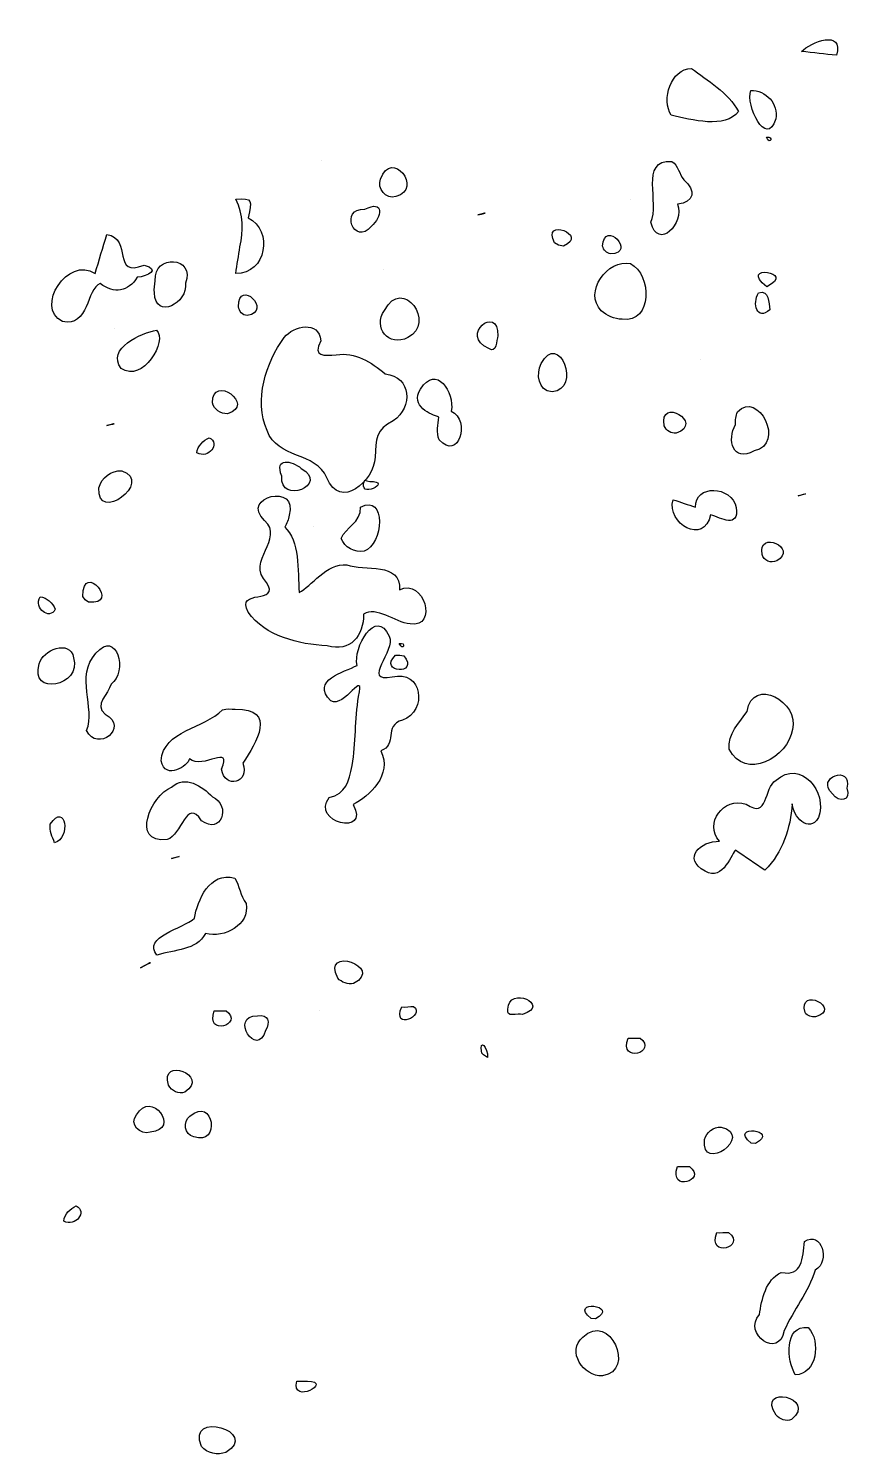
# Model space of a CAD drawing. Header units: centimetres. Extents: x -10.8 to 7.1, y -6.8 to 6.6.
# Drawn here: x -0.099 to 1.16, y 1.333 to 3.514 of the extents above; entities that cross this region are included whole.
import ezdxf

# ---------------------------------------------------------------- set-up
doc = ezdxf.new("R2010")
doc.units = ezdxf.units.CM
doc.header["$MEASUREMENT"] = 0
doc.layers.add('Layer 1', color=7, linetype='Continuous')

msp = doc.modelspace()

# ---------------------------------------------------------------- linework, layer by layer
at = {"layer": 'Layer 1'}
for points, knots in [([(1.08217, 3.47869), (1.10006, 3.4767), (1.11795, 3.47471), (1.13584, 3.47273), (1.13584, 3.47273), (1.147, 3.51365), (1.09623, 3.49236), (1.08217, 3.47869)], [0, 0, 0, 0, 0.3333333, 0.3333333, 0.3333333, 0.3333333, 1, 1, 1, 1]), ([(0.8833, 3.38142), (0.91432, 3.37381), (0.96614, 3.36023), (0.98567, 3.3869), (0.98567, 3.3869), (0.97097, 3.41558), (0.93777, 3.4346), (0.91414, 3.45279), (0.91414, 3.45279), (0.88283, 3.45219), (0.86734, 3.40484), (0.8833, 3.38142)], [0, 0, 0, 0, 0.25, 0.25, 0.25, 0.25, 0.5, 0.5, 0.5, 0.5, 1, 1, 1, 1]), ([(1.00473, 3.41905), (0.99641, 3.39649), (1.02858, 3.32978), (1.04275, 3.37551), (1.04275, 3.37551), (1.04745, 3.39844), (1.02757, 3.41962), (1.00473, 3.41905)], [0, 0, 0, 0, 0.3333333, 0.3333333, 0.3333333, 0.3333333, 1, 1, 1, 1]), ([(0.46268, 3.25689), (0.50518, 3.26869), (0.45537, 3.33098), (0.43931, 3.28353), (0.43931, 3.28353), (0.4331, 3.26941), (0.44746, 3.25172), (0.46268, 3.25689)], [0, 0, 0, 0, 0.3333333, 0.3333333, 0.3333333, 0.3333333, 1, 1, 1, 1]), ([(0.88395, 3.31044), (0.83395, 3.31421), (0.86673, 3.24608), (0.85184, 3.21764), (0.85184, 3.21764), (0.8633, 3.17347), (0.90374, 3.21631), (0.89295, 3.24503), (0.89295, 3.24503), (0.9178, 3.24837), (0.92233, 3.26585), (0.9024, 3.2825), (0.9024, 3.2825), (0.89496, 3.29092), (0.89455, 3.30456), (0.88396, 3.31044), (0.88396, 3.31044), (0.88396, 3.31044), (0.88395, 3.31044), (0.88395, 3.31044)], [0, 0, 0, 0, 0.1666667, 0.1666667, 0.1666667, 0.1666667, 0.3333333, 0.3333333, 0.3333333, 0.3333333, 0.5, 0.5, 0.5, 0.5, 0.6666667, 0.6666667, 0.6666667, 0.6666667, 1, 1, 1, 1]), ([(0.21802, 3.25269), (0.23012, 3.22954), (0.23001, 3.20476), (0.22428, 3.18011), (0.22428, 3.18011), (0.22219, 3.16654), (0.2201, 3.15296), (0.21802, 3.13939), (0.21802, 3.13939), (0.26481, 3.13845), (0.27573, 3.20486), (0.23675, 3.22455), (0.23675, 3.22455), (0.2428, 3.25079), (0.24456, 3.25536), (0.21802, 3.2527), (0.21802, 3.2527), (0.21802, 3.2527), (0.21802, 3.25269), (0.21802, 3.25269)], [0, 0, 0, 0, 0.1666667, 0.1666667, 0.1666667, 0.1666667, 0.3333333, 0.3333333, 0.3333333, 0.3333333, 0.5, 0.5, 0.5, 0.5, 0.6666667, 0.6666667, 0.6666667, 0.6666667, 1, 1, 1, 1]), ([(0.41493, 3.23736), (0.37589, 3.24029), (0.39881, 3.17977), (0.42517, 3.21154), (0.42517, 3.21154), (0.44137, 3.22477), (0.44541, 3.25312), (0.41493, 3.23736)], [0, 0, 0, 0, 0.3333333, 0.3333333, 0.3333333, 0.3333333, 1, 1, 1, 1]), ([(0.71841, 3.18131), (0.75915, 3.19816), (0.6837, 3.22544), (0.70502, 3.18631), (0.70502, 3.18631), (0.70502, 3.18631), (0.7112, 3.18238), (0.7112, 3.18238), (0.7112, 3.18238), (0.7112, 3.18238), (0.71841, 3.1813), (0.71841, 3.1813), (0.71841, 3.1813), (0.71841, 3.1813), (0.71841, 3.18131), (0.71841, 3.18131)], [0, 0, 0, 0, 0.2, 0.2, 0.2, 0.2, 0.4, 0.4, 0.4, 0.4, 0.6, 0.6, 0.6, 0.6, 1, 1, 1, 1]), ([(0.79066, 3.16938), (0.83125, 3.17014), (0.7808, 3.22382), (0.77834, 3.18098), (0.77834, 3.18098), (0.7796, 3.17509), (0.7847, 3.17027), (0.79066, 3.16938)], [0, 0, 0, 0, 0.3333333, 0.3333333, 0.3333333, 0.3333333, 1, 1, 1, 1]), ([(0.02103, 3.19902), (0.01507, 3.17914), (0.0091, 3.15926), (0.00314, 3.13939), (0.00314, 3.13939), (-0.03812, 3.16678), (-0.08996, 3.08782), (-0.04691, 3.06578), (-0.04691, 3.06578), (-0.00609, 3.05669), (-0.01021, 3.1162), (0.01091, 3.12394), (0.01091, 3.12394), (0.03265, 3.10733), (0.05364, 3.11163), (0.06765, 3.13363), (0.06765, 3.13363), (0.08329, 3.13466), (0.10359, 3.14521), (0.07795, 3.15217), (0.07795, 3.15217), (0.02783, 3.1317), (0.061, 3.19279), (0.02103, 3.19902)], [0, 0, 0, 0, 0.1428571, 0.1428571, 0.1428571, 0.1428571, 0.2857143, 0.2857143, 0.2857143, 0.2857143, 0.4285714, 0.4285714, 0.4285714, 0.4285714, 0.5714286, 0.5714286, 0.5714286, 0.5714286, 0.7142857, 0.7142857, 0.7142857, 0.7142857, 1, 1, 1, 1]), ([(0.09374, 3.10969), (0.09547, 3.06764), (0.14524, 3.09458), (0.14128, 3.1243), (0.14128, 3.1243), (0.15724, 3.1655), (0.09193, 3.16976), (0.095, 3.12824), (0.095, 3.12824), (0.0936, 3.12218), (0.09319, 3.11589), (0.09374, 3.1097), (0.09374, 3.1097), (0.09374, 3.1097), (0.09374, 3.10969), (0.09374, 3.10969)], [0, 0, 0, 0, 0.2, 0.2, 0.2, 0.2, 0.4, 0.4, 0.4, 0.4, 0.6, 0.6, 0.6, 0.6, 1, 1, 1, 1]), ([(0.80805, 3.06926), (0.85522, 3.0634), (0.8539, 3.13758), (0.82092, 3.15447), (0.82092, 3.15447), (0.78611, 3.16245), (0.74854, 3.11017), (0.77637, 3.08244), (0.77637, 3.08244), (0.78481, 3.07432), (0.79643, 3.06985), (0.80805, 3.06926)], [0, 0, 0, 0, 0.25, 0.25, 0.25, 0.25, 0.5, 0.5, 0.5, 0.5, 1, 1, 1, 1]), ([(0.23553, 3.07498), (0.27501, 3.08195), (0.22262, 3.13369), (0.22196, 3.08839), (0.22196, 3.08839), (0.22308, 3.08177), (0.22838, 3.0753), (0.23553, 3.07498)], [0, 0, 0, 0, 0.3333333, 0.3333333, 0.3333333, 0.3333333, 1, 1, 1, 1]), ([(0.4809, 3.04152), (0.52499, 3.06316), (0.47292, 3.13622), (0.44512, 3.08293), (0.44512, 3.08293), (0.42678, 3.05725), (0.45175, 3.02579), (0.4809, 3.04152)], [0, 0, 0, 0, 0.3333333, 0.3333333, 0.3333333, 0.3333333, 1, 1, 1, 1]), ([(1.01671, 3.10957), (1.00636, 3.09356), (1.0139, 3.06615), (1.03371, 3.08399), (1.03371, 3.08399), (1.03202, 3.09372), (1.03304, 3.11543), (1.01671, 3.10957)], [0, 0, 0, 0, 0.3333333, 0.3333333, 0.3333333, 0.3333333, 1, 1, 1, 1]), ([(0.61846, 3.04385), (0.61961, 3.09389), (0.55778, 3.04445), (0.6046, 3.02447), (0.6046, 3.02447), (0.61608, 3.01634), (0.61637, 3.03742), (0.61846, 3.04385)], [0, 0, 0, 0, 0.3333333, 0.3333333, 0.3333333, 0.3333333, 1, 1, 1, 1]), ([(0.29212, 3.04162), (0.26344, 3.00217), (0.24585, 2.94619), (0.26592, 2.89942), (0.26592, 2.89942), (0.28118, 2.85537), (0.34017, 2.86729), (0.35731, 2.82703), (0.35731, 2.82703), (0.37736, 2.77655), (0.4291, 2.82201), (0.43103, 2.8585), (0.43103, 2.8585), (0.43186, 2.88515), (0.43203, 2.90185), (0.45851, 2.91392), (0.45851, 2.91392), (0.48921, 2.93575), (0.48653, 2.98107), (0.44605, 2.986), (0.44605, 2.986), (0.425, 3.00407), (0.4003, 3.01961), (0.37149, 3.01496), (0.37149, 3.01496), (0.35306, 3.01444), (0.33471, 3.01057), (0.34769, 3.03647), (0.34769, 3.03647), (0.3456, 3.06808), (0.30582, 3.05956), (0.29211, 3.04162), (0.29211, 3.04162), (0.29211, 3.04162), (0.29212, 3.04162), (0.29212, 3.04162)], [0, 0, 0, 0, 0.1, 0.1, 0.1, 0.1, 0.2, 0.2, 0.2, 0.2, 0.3, 0.3, 0.3, 0.3, 0.4, 0.4, 0.4, 0.4, 0.5, 0.5, 0.5, 0.5, 0.6, 0.6, 0.6, 0.6, 0.7, 0.7, 0.7, 0.7, 0.8, 0.8, 0.8, 0.8, 1, 1, 1, 1]), ([(0.70107, 2.95842), (0.74736, 2.96177), (0.71171, 3.05298), (0.68427, 3.0015), (0.68427, 3.0015), (0.67689, 2.98621), (0.67942, 2.95938), (0.70107, 2.95842)], [0, 0, 0, 0, 0.3333333, 0.3333333, 0.3333333, 0.3333333, 1, 1, 1, 1]), ([(0.04308, 2.99427), (0.07557, 2.97088), (0.11435, 3.03715), (0.09714, 3.0527), (0.09714, 3.0527), (0.07367, 3.04883), (0.0199, 3.02463), (0.04308, 2.99427)], [0, 0, 0, 0, 0.3333333, 0.3333333, 0.3333333, 0.3333333, 1, 1, 1, 1]), ([(0.52866, 2.88502), (0.55831, 2.85193), (0.57719, 2.91486), (0.54716, 2.92881), (0.54716, 2.92881), (0.55281, 2.95835), (0.52372, 3.00098), (0.50039, 2.96268), (0.50039, 2.96268), (0.4829, 2.93632), (0.51795, 2.92287), (0.5281, 2.91992), (0.5281, 2.91992), (0.52669, 2.9084), (0.52459, 2.89628), (0.52865, 2.88503), (0.52865, 2.88503), (0.52865, 2.88503), (0.52866, 2.88502), (0.52866, 2.88502)], [0, 0, 0, 0, 0.1666667, 0.1666667, 0.1666667, 0.1666667, 0.3333333, 0.3333333, 0.3333333, 0.3333333, 0.5, 0.5, 0.5, 0.5, 0.6666667, 0.6666667, 0.6666667, 0.6666667, 1, 1, 1, 1]), ([(0.20537, 2.92503), (0.24975, 2.93797), (0.18173, 2.98697), (0.18239, 2.94178), (0.18239, 2.94178), (0.18452, 2.93149), (0.19517, 2.9245), (0.20537, 2.92503)], [0, 0, 0, 0, 0.3333333, 0.3333333, 0.3333333, 0.3333333, 1, 1, 1, 1]), ([(0.89076, 2.89533), (0.9348, 2.91059), (0.86389, 2.95252), (0.87243, 2.9063), (0.87243, 2.9063), (0.87531, 2.89925), (0.88304, 2.89412), (0.89076, 2.89533)], [0, 0, 0, 0, 0.3333333, 0.3333333, 0.3333333, 0.3333333, 1, 1, 1, 1]), ([(0.98153, 2.90863), (0.96759, 2.88493), (0.97726, 2.85016), (1.00974, 2.86804), (1.00974, 2.86804), (1.05889, 2.8786), (1.01543, 2.96199), (0.98451, 2.92767), (0.98451, 2.92767), (0.98157, 2.92182), (0.98095, 2.91507), (0.98152, 2.90863), (0.98152, 2.90863), (0.98152, 2.90863), (0.98153, 2.90863), (0.98153, 2.90863)], [0, 0, 0, 0, 0.2, 0.2, 0.2, 0.2, 0.4, 0.4, 0.4, 0.4, 0.6, 0.6, 0.6, 0.6, 1, 1, 1, 1]), ([(0.15851, 2.86522), (0.17651, 2.85515), (0.19494, 2.87962), (0.17756, 2.88838), (0.17756, 2.88838), (0.16833, 2.88447), (0.15952, 2.87558), (0.15851, 2.86522)], [0, 0, 0, 0, 0.3333333, 0.3333333, 0.3333333, 0.3333333, 1, 1, 1, 1]), ([(0.28835, 2.82968), (0.28428, 2.78468), (0.36219, 2.81676), (0.31808, 2.84145), (0.31808, 2.84145), (0.30357, 2.85332), (0.27651, 2.85922), (0.28835, 2.82968)], [0, 0, 0, 0, 0.3333333, 0.3333333, 0.3333333, 0.3333333, 1, 1, 1, 1]), ([(0.00881, 2.81155), (0.00502, 2.75578), (0.0939, 2.82099), (0.04374, 2.83768), (0.04374, 2.83768), (0.02794, 2.83912), (0.01249, 2.82666), (0.00881, 2.81155)], [0, 0, 0, 0, 0.3333333, 0.3333333, 0.3333333, 0.3333333, 1, 1, 1, 1]), ([(0.29945, 2.7698), (0.31511, 2.81963), (0.2238, 2.79857), (0.26172, 2.76174), (0.26172, 2.76174), (0.29408, 2.73341), (0.23247, 2.70039), (0.26519, 2.66708), (0.26519, 2.66708), (0.28689, 2.6321), (0.2172, 2.65942), (0.23695, 2.62151), (0.23695, 2.62151), (0.26298, 2.58497), (0.31406, 2.57244), (0.35747, 2.57038), (0.35747, 2.57038), (0.39343, 2.55962), (0.41328, 2.58596), (0.41332, 2.61879), (0.41332, 2.61879), (0.43263, 2.63137), (0.46112, 2.60627), (0.4842, 2.60375), (0.4842, 2.60375), (0.52791, 2.59699), (0.50556, 2.67517), (0.46811, 2.65574), (0.46811, 2.65574), (0.47098, 2.69931), (0.41403, 2.68409), (0.38756, 2.69421), (0.38756, 2.69421), (0.35666, 2.69642), (0.33281, 2.66101), (0.3147, 2.65164), (0.3147, 2.65164), (0.31323, 2.68576), (0.3153, 2.73145), (0.29278, 2.75161), (0.29278, 2.75161), (0.29592, 2.75726), (0.29889, 2.76324), (0.29946, 2.76979), (0.29946, 2.76979), (0.29946, 2.76979), (0.29945, 2.7698), (0.29945, 2.7698)], [0, 0, 0, 0, 0.0769231, 0.0769231, 0.0769231, 0.0769231, 0.1538462, 0.1538462, 0.1538462, 0.1538462, 0.2307692, 0.2307692, 0.2307692, 0.2307692, 0.3076923, 0.3076923, 0.3076923, 0.3076923, 0.3846154, 0.3846154, 0.3846154, 0.3846154, 0.4615385, 0.4615385, 0.4615385, 0.4615385, 0.5384615, 0.5384615, 0.5384615, 0.5384615, 0.6153846, 0.6153846, 0.6153846, 0.6153846, 0.6923077, 0.6923077, 0.6923077, 0.6923077, 0.7692308, 0.7692308, 0.7692308, 0.7692308, 0.8461538, 0.8461538, 0.8461538, 0.8461538, 1, 1, 1, 1]), ([(0.41496, 2.82348), (0.40151, 2.79143), (0.46044, 2.8228), (0.42255, 2.82135), (0.42255, 2.82135), (0.42255, 2.82135), (0.418, 2.82233), (0.418, 2.82233), (0.418, 2.82233), (0.418, 2.82233), (0.41496, 2.82348), (0.41496, 2.82348)], [0, 0, 0, 0, 0.25, 0.25, 0.25, 0.25, 0.5, 0.5, 0.5, 0.5, 1, 1, 1, 1]), ([(0.98259, 2.78149), (0.97513, 2.81545), (0.91916, 2.8174), (0.92003, 2.78212), (0.92003, 2.78212), (0.90872, 2.78596), (0.89741, 2.78981), (0.8861, 2.79365), (0.8861, 2.79365), (0.87497, 2.75706), (0.93389, 2.72343), (0.94329, 2.77071), (0.94329, 2.77071), (0.95977, 2.76505), (0.98631, 2.74942), (0.98259, 2.78148), (0.98259, 2.78148), (0.98259, 2.78148), (0.98259, 2.78149), (0.98259, 2.78149)], [0, 0, 0, 0, 0.1666667, 0.1666667, 0.1666667, 0.1666667, 0.3333333, 0.3333333, 0.3333333, 0.3333333, 0.5, 0.5, 0.5, 0.5, 0.6666667, 0.6666667, 0.6666667, 0.6666667, 1, 1, 1, 1]), ([(0.41395, 2.715), (0.44431, 2.7248), (0.44812, 2.80313), (0.40876, 2.78244), (0.40876, 2.78244), (0.4091, 2.75768), (0.3854, 2.75178), (0.37923, 2.73441), (0.37923, 2.73441), (0.38322, 2.72058), (0.40045, 2.71268), (0.41395, 2.71501), (0.41395, 2.71501), (0.41395, 2.71501), (0.41395, 2.715), (0.41395, 2.715)], [0, 0, 0, 0, 0.2, 0.2, 0.2, 0.2, 0.4, 0.4, 0.4, 0.4, 0.6, 0.6, 0.6, 0.6, 1, 1, 1, 1]), ([(1.04431, 2.70015), (1.07834, 2.71961), (1.01479, 2.74813), (1.02186, 2.70994), (1.02186, 2.70994), (1.02402, 2.7005), (1.03597, 2.69575), (1.04431, 2.70015)], [0, 0, 0, 0, 0.3333333, 0.3333333, 0.3333333, 0.3333333, 1, 1, 1, 1]), ([(-0.00709, 2.63714), (0.04421, 2.63073), (-0.01624, 2.70206), (-0.01558, 2.64579), (-0.01558, 2.64579), (-0.01558, 2.64579), (-0.0122, 2.64062), (-0.0122, 2.64062), (-0.0122, 2.64062), (-0.0122, 2.64062), (-0.0071, 2.63713), (-0.0071, 2.63713), (-0.0071, 2.63713), (-0.0071, 2.63713), (-0.00709, 2.63714), (-0.00709, 2.63714)], [0, 0, 0, 0, 0.2, 0.2, 0.2, 0.2, 0.4, 0.4, 0.4, 0.4, 0.6, 0.6, 0.6, 0.6, 1, 1, 1, 1]), ([(-0.08082, 2.64537), (-0.09089, 2.62737), (-0.06642, 2.60894), (-0.05766, 2.62632), (-0.05766, 2.62632), (-0.06157, 2.63555), (-0.07046, 2.64436), (-0.08082, 2.64537)], [0, 0, 0, 0, 0.3333333, 0.3333333, 0.3333333, 0.3333333, 1, 1, 1, 1]), ([(0.45241, 2.58508), (0.43227, 2.63035), (0.3965, 2.56675), (0.40348, 2.54047), (0.40348, 2.54047), (0.3828, 2.52981), (0.33249, 2.51819), (0.36301, 2.48598), (0.36301, 2.48598), (0.38425, 2.47418), (0.41566, 2.53817), (0.40569, 2.49283), (0.40569, 2.49283), (0.3994, 2.45797), (0.402, 2.4218), (0.39571, 2.38745), (0.39571, 2.38745), (0.3911, 2.36267), (0.38605, 2.34435), (0.36091, 2.33828), (0.36091, 2.33828), (0.33048, 2.30091), (0.42534, 2.27809), (0.39711, 2.32763), (0.39711, 2.32763), (0.42237, 2.34027), (0.45749, 2.37312), (0.43956, 2.40979), (0.43956, 2.40979), (0.46554, 2.41886), (0.44297, 2.44817), (0.47252, 2.4569), (0.47252, 2.4569), (0.51172, 2.47023), (0.50275, 2.53515), (0.457, 2.52267), (0.457, 2.52267), (0.40815, 2.5137), (0.46366, 2.56257), (0.45241, 2.58509), (0.45241, 2.58509), (0.45241, 2.58509), (0.45241, 2.58508), (0.45241, 2.58508)], [0, 0, 0, 0, 0.0833333, 0.0833333, 0.0833333, 0.0833333, 0.1666667, 0.1666667, 0.1666667, 0.1666667, 0.25, 0.25, 0.25, 0.25, 0.3333333, 0.3333333, 0.3333333, 0.3333333, 0.4166667, 0.4166667, 0.4166667, 0.4166667, 0.5, 0.5, 0.5, 0.5, 0.5833333, 0.5833333, 0.5833333, 0.5833333, 0.6666667, 0.6666667, 0.6666667, 0.6666667, 0.75, 0.75, 0.75, 0.75, 0.8333333, 0.8333333, 0.8333333, 0.8333333, 1, 1, 1, 1]), ([(0.0275, 2.51167), (0.05345, 2.52991), (0.03688, 2.59679), (0.00444, 2.55891), (0.00444, 2.55891), (-0.02772, 2.52371), (0.00438, 2.47593), (-0.00985, 2.44065), (-0.00985, 2.44065), (0.006, 2.4069), (0.05661, 2.4454), (0.01835, 2.46583), (0.01835, 2.46583), (0.00076, 2.48079), (0.02393, 2.4963), (0.02749, 2.51167), (0.02749, 2.51167), (0.02749, 2.51167), (0.0275, 2.51167), (0.0275, 2.51167)], [0, 0, 0, 0, 0.1666667, 0.1666667, 0.1666667, 0.1666667, 0.3333333, 0.3333333, 0.3333333, 0.3333333, 0.5, 0.5, 0.5, 0.5, 0.6666667, 0.6666667, 0.6666667, 0.6666667, 1, 1, 1, 1]), ([(-0.08211, 2.54292), (-0.09851, 2.49229), (-0.01609, 2.50835), (-0.02965, 2.55209), (-0.02965, 2.55209), (-0.03496, 2.58124), (-0.07784, 2.56356), (-0.08211, 2.54292)], [0, 0, 0, 0, 0.3333333, 0.3333333, 0.3333333, 0.3333333, 1, 1, 1, 1]), ([(0.46192, 2.55592), (0.43402, 2.52857), (0.50007, 2.52486), (0.47475, 2.55503), (0.47475, 2.55503), (0.47058, 2.55645), (0.4662, 2.55575), (0.46192, 2.55592)], [0, 0, 0, 0, 0.3333333, 0.3333333, 0.3333333, 0.3333333, 1, 1, 1, 1]), ([(0.97188, 2.4124), (0.99526, 2.36343), (1.06207, 2.39992), (1.06843, 2.44245), (1.06843, 2.44245), (1.07965, 2.484), (1.00796, 2.52481), (0.99897, 2.46985), (0.99897, 2.46985), (0.98685, 2.4527), (0.96924, 2.43528), (0.97188, 2.41241), (0.97188, 2.41241), (0.97188, 2.41241), (0.97188, 2.4124), (0.97188, 2.4124)], [0, 0, 0, 0, 0.2, 0.2, 0.2, 0.2, 0.4, 0.4, 0.4, 0.4, 0.6, 0.6, 0.6, 0.6, 1, 1, 1, 1]), ([(0.19788, 2.47263), (0.16994, 2.44383), (0.10745, 2.44146), (0.10382, 2.39446), (0.10382, 2.39446), (0.11117, 2.36384), (0.1453, 2.38708), (0.14723, 2.39767), (0.14723, 2.39767), (0.16801, 2.38013), (0.21327, 2.42177), (0.19635, 2.38179), (0.19635, 2.38179), (0.20047, 2.35048), (0.24031, 2.36082), (0.2287, 2.39094), (0.2287, 2.39094), (0.24947, 2.42213), (0.28181, 2.47458), (0.21708, 2.47331), (0.21708, 2.47331), (0.2107, 2.47407), (0.20418, 2.47401), (0.19788, 2.47262), (0.19788, 2.47262), (0.19788, 2.47262), (0.19788, 2.47263), (0.19788, 2.47263)], [0, 0, 0, 0, 0.125, 0.125, 0.125, 0.125, 0.25, 0.25, 0.25, 0.25, 0.375, 0.375, 0.375, 0.375, 0.5, 0.5, 0.5, 0.5, 0.625, 0.625, 0.625, 0.625, 0.75, 0.75, 0.75, 0.75, 1, 1, 1, 1]), ([(1.108, 2.30769), (1.12295, 2.34688), (1.08055, 2.39812), (1.04338, 2.36502), (1.04338, 2.36502), (1.02411, 2.35328), (1.03214, 2.30457), (0.99759, 2.32828), (0.99759, 2.32828), (0.96264, 2.33975), (0.93286, 2.29894), (0.95697, 2.27172), (0.95697, 2.27172), (0.92802, 2.27213), (0.89905, 2.24562), (0.93489, 2.22574), (0.93489, 2.22574), (0.96257, 2.20861), (0.97684, 2.25657), (0.98146, 2.25778), (0.98146, 2.25778), (0.99642, 2.24768), (1.01139, 2.23758), (1.02635, 2.22748), (1.02635, 2.22748), (1.05394, 2.2551), (1.06485, 2.2908), (1.06809, 2.32886), (1.06809, 2.32886), (1.06857, 2.31028), (1.0935, 2.28231), (1.10799, 2.30769), (1.10799, 2.30769), (1.10799, 2.30769), (1.108, 2.30769), (1.108, 2.30769)], [0, 0, 0, 0, 0.1, 0.1, 0.1, 0.1, 0.2, 0.2, 0.2, 0.2, 0.3, 0.3, 0.3, 0.3, 0.4, 0.4, 0.4, 0.4, 0.5, 0.5, 0.5, 0.5, 0.6, 0.6, 0.6, 0.6, 0.7, 0.7, 0.7, 0.7, 0.8, 0.8, 0.8, 0.8, 1, 1, 1, 1]), ([(1.15141, 2.3526), (1.15997, 2.39013), (1.10206, 2.36931), (1.12968, 2.3439), (1.12968, 2.3439), (1.13984, 2.33018), (1.15808, 2.33287), (1.15141, 2.3526)], [0, 0, 0, 0, 0.3333333, 0.3333333, 0.3333333, 0.3333333, 1, 1, 1, 1]), ([(0.12006, 2.35427), (0.08819, 2.34166), (0.05666, 2.26777), (0.11301, 2.27435), (0.11301, 2.27435), (0.1357, 2.28024), (0.14275, 2.339), (0.16567, 2.30308), (0.16567, 2.30308), (0.19557, 2.28027), (0.21177, 2.32594), (0.18227, 2.33964), (0.18227, 2.33964), (0.16718, 2.3558), (0.1401, 2.37336), (0.12006, 2.35427)], [0, 0, 0, 0, 0.2, 0.2, 0.2, 0.2, 0.4, 0.4, 0.4, 0.4, 0.6, 0.6, 0.6, 0.6, 1, 1, 1, 1]), ([(-0.05878, 2.26923), (-0.03348, 2.27668), (-0.0418, 2.33259), (-0.06527, 2.29786), (-0.06527, 2.29786), (-0.06737, 2.28774), (-0.06206, 2.27839), (-0.05878, 2.26923)], [0, 0, 0, 0, 0.3333333, 0.3333333, 0.3333333, 0.3333333, 1, 1, 1, 1]), ([(0.21636, 2.21526), (0.17827, 2.22591), (0.15926, 2.18114), (0.1549, 2.15396), (0.1549, 2.15396), (0.13766, 2.13785), (0.07474, 2.12602), (0.09765, 2.0975), (0.09765, 2.0975), (0.1249, 2.10638), (0.15749, 2.10455), (0.17179, 2.13047), (0.17179, 2.13047), (0.20081, 2.12373), (0.23935, 2.14283), (0.23395, 2.17661), (0.23395, 2.17661), (0.22483, 2.18877), (0.22405, 2.20318), (0.21636, 2.21526)], [0, 0, 0, 0, 0.1666667, 0.1666667, 0.1666667, 0.1666667, 0.3333333, 0.3333333, 0.3333333, 0.3333333, 0.5, 0.5, 0.5, 0.5, 0.6666667, 0.6666667, 0.6666667, 0.6666667, 1, 1, 1, 1]), ([(0.39805, 2.05422), (0.44604, 2.07978), (0.34804, 2.1128), (0.37372, 2.06235), (0.37372, 2.06235), (0.37976, 2.0558), (0.38929, 2.05261), (0.39805, 2.05422)], [0, 0, 0, 0, 0.3333333, 0.3333333, 0.3333333, 0.3333333, 1, 1, 1, 1]), ([(0.65595, 2.0071), (0.70122, 2.0212), (0.63407, 2.05186), (0.63378, 2.01479), (0.63378, 2.01479), (0.62995, 2.00134), (0.64925, 2.00921), (0.65595, 2.0071)], [0, 0, 0, 0, 0.3333333, 0.3333333, 0.3333333, 0.3333333, 1, 1, 1, 1]), ([(1.10354, 2.0034), (1.14575, 2.01515), (1.07645, 2.05207), (1.08754, 2.00973), (1.08754, 2.00973), (1.09107, 2.00469), (1.09765, 2.00268), (1.10354, 2.0034)], [0, 0, 0, 0, 0.3333333, 0.3333333, 0.3333333, 0.3333333, 1, 1, 1, 1]), ([(0.18514, 2.01265), (0.17044, 1.97233), (0.23157, 1.99135), (0.2033, 2.01265), (0.2033, 2.01265), (0.19725, 2.0128), (0.19119, 2.01249), (0.18514, 2.01265)], [0, 0, 0, 0, 0.3333333, 0.3333333, 0.3333333, 0.3333333, 1, 1, 1, 1]), ([(0.25109, 2.00507), (0.20722, 2.00524), (0.25077, 1.93816), (0.26349, 1.9824), (0.26349, 1.9824), (0.27065, 1.99482), (0.26859, 2.00817), (0.25109, 2.00507)], [0, 0, 0, 0, 0.3333333, 0.3333333, 0.3333333, 0.3333333, 1, 1, 1, 1]), ([(0.47147, 2.01861), (0.45605, 1.98149), (0.50802, 2.00465), (0.48974, 2.01911), (0.48974, 2.01911), (0.48365, 2.01921), (0.47754, 2.01733), (0.47147, 2.01861)], [0, 0, 0, 0, 0.3333333, 0.3333333, 0.3333333, 0.3333333, 1, 1, 1, 1]), ([(0.60269, 1.94109), (0.60419, 1.9556), (0.58851, 1.97322), (0.59369, 1.94799), (0.59369, 1.94799), (0.59369, 1.94799), (0.5965, 1.94548), (0.5965, 1.94548), (0.5965, 1.94548), (0.5965, 1.94548), (0.60269, 1.94109), (0.60269, 1.94109)], [0, 0, 0, 0, 0.25, 0.25, 0.25, 0.25, 0.5, 0.5, 0.5, 0.5, 1, 1, 1, 1]), ([(0.81735, 1.9709), (0.80265, 1.93058), (0.86378, 1.9496), (0.83551, 1.9709), (0.83551, 1.9709), (0.82946, 1.97105), (0.8234, 1.97074), (0.81735, 1.9709)], [0, 0, 0, 0, 0.3333333, 0.3333333, 0.3333333, 0.3333333, 1, 1, 1, 1]), ([(0.14023, 1.88843), (0.17916, 1.91321), (0.10104, 1.94398), (0.1154, 1.89869), (0.1154, 1.89869), (0.11994, 1.89024), (0.13091, 1.88443), (0.14023, 1.88843)], [0, 0, 0, 0, 0.3333333, 0.3333333, 0.3333333, 0.3333333, 1, 1, 1, 1]), ([(0.08733, 1.82686), (0.13567, 1.83136), (0.08775, 1.89288), (0.06643, 1.85348), (0.06643, 1.85348), (0.05392, 1.83927), (0.07248, 1.82261), (0.08733, 1.82686)], [0, 0, 0, 0, 0.3333333, 0.3333333, 0.3333333, 0.3333333, 1, 1, 1, 1]), ([(0.15378, 1.82013), (0.19547, 1.80449), (0.1845, 1.88394), (0.14806, 1.85129), (0.14806, 1.85129), (0.13676, 1.8432), (0.13977, 1.82331), (0.15378, 1.82013)], [0, 0, 0, 0, 0.3333333, 0.3333333, 0.3333333, 0.3333333, 1, 1, 1, 1]), ([(0.93418, 1.81575), (0.928, 1.76202), (1.01169, 1.82191), (0.95921, 1.83493), (0.95921, 1.83493), (0.94796, 1.83538), (0.93657, 1.8268), (0.93418, 1.81575)], [0, 0, 0, 0, 0.3333333, 0.3333333, 0.3333333, 0.3333333, 1, 1, 1, 1]), ([(1.01182, 1.80979), (1.051, 1.83063), (0.96897, 1.84023), (1.0054, 1.8103), (1.0054, 1.8103), (1.0054, 1.8103), (1.01182, 1.80979), (1.01182, 1.80979)], [0, 0, 0, 0, 0.3333333, 0.3333333, 0.3333333, 0.3333333, 1, 1, 1, 1]), ([(0.89286, 1.77454), (0.87816, 1.73422), (0.93929, 1.75324), (0.91102, 1.77454), (0.91102, 1.77454), (0.90497, 1.77469), (0.89891, 1.77438), (0.89286, 1.77454)], [0, 0, 0, 0, 0.3333333, 0.3333333, 0.3333333, 0.3333333, 1, 1, 1, 1]), ([(-0.0448, 1.69122), (-0.0268, 1.68115), (-0.00837, 1.70562), (-0.02575, 1.71438), (-0.02575, 1.71438), (-0.03498, 1.71047), (-0.04379, 1.70158), (-0.0448, 1.69122)], [0, 0, 0, 0, 0.3333333, 0.3333333, 0.3333333, 0.3333333, 1, 1, 1, 1]), ([(0.95272, 1.67348), (0.93802, 1.63316), (0.99915, 1.65218), (0.97088, 1.67348), (0.97088, 1.67348), (0.96483, 1.67363), (0.95877, 1.67332), (0.95272, 1.67348)], [0, 0, 0, 0, 0.3333333, 0.3333333, 0.3333333, 0.3333333, 1, 1, 1, 1]), ([(1.01794, 1.54825), (0.99138, 1.51955), (1.04836, 1.47883), (1.05577, 1.52383), (1.05577, 1.52383), (1.07011, 1.5556), (1.09249, 1.58206), (1.10323, 1.6161), (1.10323, 1.6161), (1.12721, 1.6299), (1.11204, 1.67727), (1.08696, 1.66014), (1.08696, 1.66014), (1.08353, 1.63457), (1.08399, 1.60595), (1.05125, 1.6128), (1.05125, 1.6128), (1.02742, 1.60152), (1.02142, 1.57176), (1.01794, 1.54825)], [0, 0, 0, 0, 0.1666667, 0.1666667, 0.1666667, 0.1666667, 0.3333333, 0.3333333, 0.3333333, 0.3333333, 0.5, 0.5, 0.5, 0.5, 0.6666667, 0.6666667, 0.6666667, 0.6666667, 1, 1, 1, 1]), ([(0.76735, 1.54175), (0.80653, 1.56259), (0.7245, 1.57219), (0.76093, 1.54226), (0.76093, 1.54226), (0.76093, 1.54226), (0.76735, 1.54175), (0.76735, 1.54175)], [0, 0, 0, 0, 0.3333333, 0.3333333, 0.3333333, 0.3333333, 1, 1, 1, 1]), ([(0.77796, 1.45474), (0.83004, 1.46214), (0.78922, 1.55364), (0.74836, 1.51369), (0.74836, 1.51369), (0.72201, 1.49293), (0.74955, 1.45262), (0.77796, 1.45474)], [0, 0, 0, 0, 0.3333333, 0.3333333, 0.3333333, 0.3333333, 1, 1, 1, 1]), ([(1.09254, 1.52845), (1.05478, 1.5321), (1.05977, 1.47782), (1.07251, 1.45628), (1.07251, 1.45628), (1.10563, 1.45637), (1.11213, 1.50763), (1.09254, 1.52845)], [0, 0, 0, 0, 0.3333333, 0.3333333, 0.3333333, 0.3333333, 1, 1, 1, 1]), ([(0.31129, 1.4465), (0.3021, 1.4092), (0.36843, 1.44623), (0.32739, 1.4465), (0.32739, 1.4465), (0.32739, 1.4465), (0.31129, 1.4465), (0.31129, 1.4465)], [0, 0, 0, 0, 0.3333333, 0.3333333, 0.3333333, 0.3333333, 1, 1, 1, 1]), ([(1.06684, 1.38788), (1.10807, 1.42171), (1.01202, 1.44242), (1.04324, 1.3948), (1.04324, 1.3948), (1.0489, 1.38834), (1.0585, 1.38411), (1.06684, 1.38788)], [0, 0, 0, 0, 0.3333333, 0.3333333, 0.3333333, 0.3333333, 1, 1, 1, 1]), ([(0.20302, 1.33772), (0.2561, 1.36911), (0.14203, 1.40366), (0.16547, 1.34686), (0.16547, 1.34686), (0.17415, 1.33622), (0.19044, 1.33299), (0.20302, 1.33772)], [0, 0, 0, 0, 0.3333333, 0.3333333, 0.3333333, 0.3333333, 1, 1, 1, 1])]:
    msp.add_open_spline(points, degree=3, knots=knots, dxfattribs=at)
for points in [[(1.02865, 3.34749), (1.0342, 3.33401), (1.04022, 3.35039), (1.02865, 3.34749)], [(0.34869, 3.31171), (0.34869, 3.31171), (0.34869, 3.31171), (0.34869, 3.31171)], [(0.82134, 3.25248), (0.82134, 3.25248), (0.82134, 3.25248), (0.82134, 3.25248)], [(0.58775, 3.22884), (0.60097, 3.23214), (0.60464, 3.23306), (0.58775, 3.22884)], [(0.44439, 3.14535), (0.44439, 3.14535), (0.44439, 3.14535), (0.44439, 3.14535)], [(1.02901, 3.11917), (1.07738, 3.14222), (0.98352, 3.15417), (1.02901, 3.11917)], [(0.03273, 3.0559), (0.03273, 3.0559), (0.03273, 3.0559), (0.03273, 3.0559)], [(0.92771, 3.00834), (0.92771, 3.00834), (0.92771, 3.00834), (0.92771, 3.00834)], [(0.02114, 2.90696), (0.03436, 2.91026), (0.03803, 2.91118), (0.02114, 2.90696)], [(1.07691, 2.79962), (1.09013, 2.80292), (1.0938, 2.80384), (1.07691, 2.79962)], [(0.33711, 2.75191), (0.33711, 2.75191), (0.33711, 2.75191), (0.33711, 2.75191)], [(0.46784, 2.57381), (0.47339, 2.56033), (0.47941, 2.57671), (0.46784, 2.57381)], [(0.12008, 2.24537), (0.1333, 2.24867), (0.13697, 2.24959), (0.12008, 2.24537)], [(0.07239, 2.07838), (0.09332, 2.08884), (0.09241, 2.08839), (0.07239, 2.07838)], [(0.34642, 2.01265), (0.34642, 2.01265), (0.34642, 2.01265), (0.34642, 2.01265)]]:
    msp.add_open_spline(points, degree=3, dxfattribs=at)

doc.saveas('drawing.dxf')
